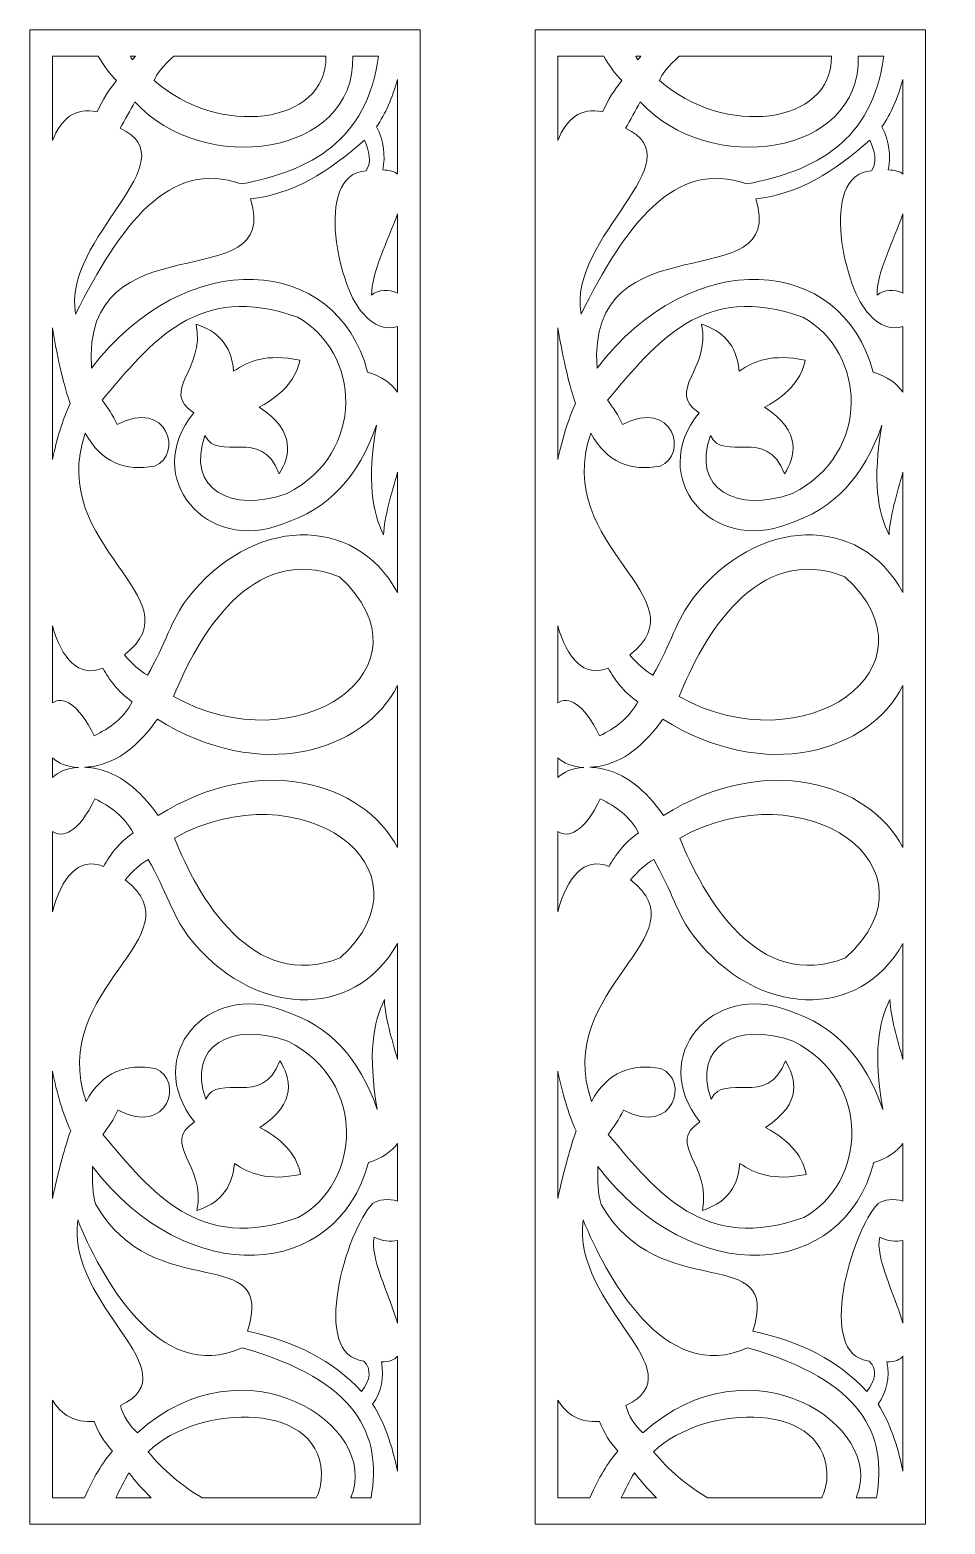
# Model space of a CAD drawing. Header units: centimetres. Extents: x -8.7 to 8.7, y -14.1 to 14.4.
import ezdxf

# ---------------------------------------------------------------- set-up
doc = ezdxf.new("R2010")
doc.units = ezdxf.units.CM
doc.header["$MEASUREMENT"] = 0
doc.layers.add('layer 1', color=7, linetype='Continuous')

msp = doc.modelspace()

# ---------------------------------------------------------------- linework, layer by layer
at = {"layer": 'layer 1', "color": 177, "lineweight": 9}
for points, knots in [([(-8.72414, 14.36497), (-8.72414, 14.36497), (-1.29592, 14.36497), (-1.29592, 14.36497), (-1.29592, 14.36497), (-1.29592, 14.36497), (-1.29592, -14.0627), (-1.29592, -14.0627), (-1.29592, -14.0627), (-1.29592, -14.0627), (-8.72414, -14.0627), (-8.72414, -14.0627), (-8.72414, -14.0627), (-8.72414, -14.0627), (-8.72414, 14.36497), (-8.72414, 14.36497)], [0, 0, 0, 0, 0.2, 0.2, 0.2, 0.2, 0.4, 0.4, 0.4, 0.4, 0.6, 0.6, 0.6, 0.6, 1, 1, 1, 1]), ([(-8.29534, 13.86374), (-8.29534, 13.86374), (-7.42076, 13.86374), (-7.42076, 13.86374), (-7.42076, 13.86374), (-7.31153, 13.67505), (-7.19658, 13.51817), (-7.07741, 13.40028), (-7.07741, 13.40028), (-7.21142, 13.22609), (-7.34126, 13.04371), (-7.44192, 12.80408), (-7.44192, 12.80408), (-7.86579, 12.89768), (-8.13544, 12.6697), (-8.29534, 12.2576), (-8.29534, 12.2576), (-8.29534, 12.2576), (-8.29534, 13.86374), (-8.29534, 13.86374)], [0, 0, 0, 0, 0.16666667, 0.16666667, 0.16666667, 0.16666667, 0.33333333, 0.33333333, 0.33333333, 0.33333333, 0.5, 0.5, 0.5, 0.5, 0.66666667, 0.66666667, 0.66666667, 0.66666667, 1, 1, 1, 1]), ([(-2.57502, 13.86374), (-2.57502, 13.86374), (-2.08791, 13.86374), (-2.08791, 13.86374), (-2.08791, 13.86374), (-2.30753, 12.24286), (-3.38193, 11.68673), (-4.69911, 11.43301), (-4.69911, 11.43301), (-6.07501, 11.93433), (-7.00996, 10.63255), (-7.85338, 8.95653), (-7.85338, 8.95653), (-8.11901, 10.42831), (-5.64539, 11.86747), (-7.00671, 12.49203), (-7.00671, 12.49203), (-6.91264, 12.66039), (-6.81856, 12.82875), (-6.72449, 12.9971), (-6.72449, 12.9971), (-5.42823, 11.5732), (-2.52679, 11.94568), (-2.57502, 13.86374)], [0, 0, 0, 0, 0.14285714, 0.14285714, 0.14285714, 0.14285714, 0.28571429, 0.28571429, 0.28571429, 0.28571429, 0.42857143, 0.42857143, 0.42857143, 0.42857143, 0.57142857, 0.57142857, 0.57142857, 0.57142857, 0.71428571, 0.71428571, 0.71428571, 0.71428571, 1, 1, 1, 1]), ([(-6.81144, 13.86374), (-6.81144, 13.86374), (-6.71418, 13.86374), (-6.71418, 13.86374), (-6.71418, 13.86374), (-6.73423, 13.84115), (-6.75425, 13.81859), (-6.7743, 13.79543), (-6.7743, 13.79543), (-6.78687, 13.81819), (-6.79922, 13.84097), (-6.81144, 13.86374)], [0, 0, 0, 0, 0.25, 0.25, 0.25, 0.25, 0.5, 0.5, 0.5, 0.5, 1, 1, 1, 1]), ([(-5.98571, 13.86374), (-5.98571, 13.86374), (-3.08651, 13.86374), (-3.08651, 13.86374), (-3.08651, 13.86374), (-3.06916, 12.54512), (-5.15086, 12.3181), (-6.35925, 13.40442), (-6.35925, 13.40442), (-6.32277, 13.51742), (-6.18539, 13.68507), (-5.98571, 13.86374)], [0, 0, 0, 0, 0.25, 0.25, 0.25, 0.25, 0.5, 0.5, 0.5, 0.5, 1, 1, 1, 1]), ([(-1.72472, 13.4215), (-1.72472, 13.4215), (-1.72472, 11.62299), (-1.72472, 11.62299), (-1.72472, 11.62299), (-1.78636, 11.67122), (-1.87708, 11.69896), (-2.00469, 11.70108), (-2.00469, 11.70108), (-1.95321, 11.97433), (-1.98143, 12.2476), (-2.12619, 12.52088), (-2.12619, 12.52088), (-1.95578, 12.76457), (-1.82343, 13.07089), (-1.72472, 13.4215)], [0, 0, 0, 0, 0.2, 0.2, 0.2, 0.2, 0.4, 0.4, 0.4, 0.4, 0.6, 0.6, 0.6, 0.6, 1, 1, 1, 1]), ([(-1.72472, 8.72284), (-1.72472, 8.72284), (-1.72472, 7.47348), (-1.72472, 7.47348), (-1.72472, 7.47348), (-1.83858, 7.6347), (-2.01951, 7.76614), (-2.29327, 7.85553), (-2.29327, 7.85553), (-2.8811, 10.0948), (-5.74873, 10.28985), (-7.54823, 7.93006), (-7.54823, 7.93006), (-7.75581, 10.80676), (-3.90824, 9.21191), (-4.52586, 11.1496), (-4.52586, 11.1496), (-3.73355, 11.23149), (-3.02479, 11.66873), (-2.35401, 12.26747), (-2.35401, 12.26747), (-2.26764, 12.05874), (-2.20671, 11.855), (-2.32363, 11.68618), (-2.32363, 11.68618), (-3.35407, 11.60822), (-2.81549, 9.3667), (-2.3692, 8.95852), (-2.3692, 8.95852), (-2.19292, 8.73018), (-1.92393, 8.65079), (-1.72472, 8.72284)], [0, 0, 0, 0, 0.11111111, 0.11111111, 0.11111111, 0.11111111, 0.22222222, 0.22222222, 0.22222222, 0.22222222, 0.33333333, 0.33333333, 0.33333333, 0.33333333, 0.44444444, 0.44444444, 0.44444444, 0.44444444, 0.55555556, 0.55555556, 0.55555556, 0.55555556, 0.66666667, 0.66666667, 0.66666667, 0.66666667, 0.77777778, 0.77777778, 0.77777778, 0.77777778, 1, 1, 1, 1]), ([(-1.72472, 10.86674), (-1.72472, 10.86674), (-1.72472, 9.35819), (-1.72472, 9.35819), (-1.72472, 9.35819), (-1.88676, 9.4325), (-2.09147, 9.43583), (-2.21731, 9.31624), (-2.21731, 9.31624), (-2.22725, 9.7384), (-1.9005, 10.36273), (-1.72472, 10.86674)], [0, 0, 0, 0, 0.25, 0.25, 0.25, 0.25, 0.5, 0.5, 0.5, 0.5, 1, 1, 1, 1]), ([(-1.72472, 5.94923), (-1.72472, 5.94923), (-1.72472, 3.65897), (-1.72472, 3.65897), (-1.72472, 3.65897), (-2.54513, 5.17689), (-4.52007, 5.10723), (-5.7232, 3.54629), (-5.7232, 3.54629), (-6.02578, 3.15374), (-6.14601, 2.67974), (-6.48509, 2.08722), (-6.48509, 2.08722), (-6.63193, 2.16204), (-6.77873, 2.31297), (-6.92555, 2.47475), (-6.92555, 2.47475), (-5.51102, 3.56422), (-8.41428, 4.51568), (-7.66973, 6.69292), (-7.66973, 6.69292), (-7.3582, 6.12774), (-6.90259, 5.96101), (-6.3484, 6.0669), (-6.3484, 6.0669), (-5.80329, 6.28152), (-6.09914, 7.36474), (-7.06224, 6.85689), (-7.06224, 6.85689), (-7.14458, 7.03806), (-7.24631, 7.18123), (-7.3508, 7.31894), (-7.3508, 7.31894), (-6.41942, 8.41676), (-5.52575, 9.58424), (-3.62979, 8.8989), (-3.62979, 8.8989), (-2.4383, 8.24643), (-2.30562, 6.31675), (-3.82723, 5.54522), (-3.82723, 5.54522), (-4.88686, 5.16589), (-5.75467, 5.62046), (-5.39157, 6.64821), (-5.39157, 6.64821), (-5.14409, 6.12876), (-4.31759, 6.82697), (-3.97911, 5.91786), (-3.97911, 5.91786), (-3.78375, 6.23098), (-3.63196, 6.7225), (-4.35881, 7.1848), (-4.35881, 7.1848), (-4.35881, 7.1848), (-4.35674, 7.18591), (-4.35674, 7.18591), (-4.35674, 7.18591), (-3.85187, 7.45937), (-3.64928, 7.76249), (-3.58422, 8.0791), (-3.58422, 8.0791), (-4.22587, 8.21328), (-4.55749, 8.06223), (-4.84482, 7.87045), (-4.84482, 7.87045), (-4.88419, 8.38778), (-5.16627, 8.63715), (-5.55864, 8.76475), (-5.55864, 8.76475), (-5.3753, 7.89485), (-6.25902, 7.50389), (-5.60421, 7.08046), (-5.60421, 7.08046), (-6.61524, 5.83445), (-5.34469, 4.38885), (-3.91835, 4.96392), (-3.91835, 4.96392), (-3.0232, 5.25306), (-2.46717, 5.86554), (-2.12619, 6.84199), (-2.12619, 6.84199), (-2.31032, 5.78326), (-2.20268, 5.18581), (-1.9895, 4.75525), (-1.9895, 4.75525), (-1.97601, 5.10937), (-1.84018, 5.53025), (-1.72472, 5.94923)], [0, 0, 0, 0, 0.04347826, 0.04347826, 0.04347826, 0.04347826, 0.08695652, 0.08695652, 0.08695652, 0.08695652, 0.13043478, 0.13043478, 0.13043478, 0.13043478, 0.17391304, 0.17391304, 0.17391304, 0.17391304, 0.2173913, 0.2173913, 0.2173913, 0.2173913, 0.26086957, 0.26086957, 0.26086957, 0.26086957, 0.30434783, 0.30434783, 0.30434783, 0.30434783, 0.34782609, 0.34782609, 0.34782609, 0.34782609, 0.39130435, 0.39130435, 0.39130435, 0.39130435, 0.43478261, 0.43478261, 0.43478261, 0.43478261, 0.47826087, 0.47826087, 0.47826087, 0.47826087, 0.52173913, 0.52173913, 0.52173913, 0.52173913, 0.56521739, 0.56521739, 0.56521739, 0.56521739, 0.60869565, 0.60869565, 0.60869565, 0.60869565, 0.65217391, 0.65217391, 0.65217391, 0.65217391, 0.69565217, 0.69565217, 0.69565217, 0.69565217, 0.73913043, 0.73913043, 0.73913043, 0.73913043, 0.7826087, 0.7826087, 0.7826087, 0.7826087, 0.82608696, 0.82608696, 0.82608696, 0.82608696, 0.86956522, 0.86956522, 0.86956522, 0.86956522, 0.91304348, 0.91304348, 0.91304348, 0.91304348, 1, 1, 1, 1]), ([(-8.29534, 6.19049), (-8.29534, 6.19049), (-8.29534, 8.69735), (-8.29534, 8.69735), (-8.29534, 8.69735), (-8.19011, 8.07328), (-8.06145, 7.5431), (-7.95831, 7.25933), (-7.95831, 7.25933), (-8.09981, 6.94849), (-8.21233, 6.58199), (-8.29534, 6.19049)], [0, 0, 0, 0, 0.25, 0.25, 0.25, 0.25, 0.5, 0.5, 0.5, 0.5, 1, 1, 1, 1]), ([(-5.98755, 1.68054), (-3.60599, 0.35575), (-0.937, 2.23462), (-2.83096, 3.96239), (-2.83096, 3.96239), (-4.51449, 4.62226), (-5.53589, 2.80383), (-5.98755, 1.68054)], [0, 0, 0, 0, 0.33333333, 0.33333333, 0.33333333, 0.33333333, 1, 1, 1, 1]), ([(-8.29534, 1.56354), (-8.29534, 1.56354), (-8.29534, 3.02942), (-8.29534, 3.02942), (-8.29534, 3.02942), (-8.11691, 2.40214), (-7.79906, 2.03731), (-7.33561, 2.22137), (-7.33561, 2.22137), (-7.20641, 1.99955), (-7.05787, 1.78048), (-6.77366, 1.58044), (-6.77366, 1.58044), (-6.94231, 1.26822), (-7.20198, 1.0751), (-7.503, 0.93611), (-7.503, 0.93611), (-7.80737, 1.57094), (-8.10229, 1.68367), (-8.29534, 1.56354)], [0, 0, 0, 0, 0.16666667, 0.16666667, 0.16666667, 0.16666667, 0.33333333, 0.33333333, 0.33333333, 0.33333333, 0.5, 0.5, 0.5, 0.5, 0.66666667, 0.66666667, 0.66666667, 0.66666667, 1, 1, 1, 1]), ([(-1.72472, 1.89074), (-1.72472, 1.89074), (-1.72472, -1.1909), (-1.72472, -1.1909), (-1.72472, -1.1909), (-2.37661, 0.05004), (-4.34815, 0.63716), (-6.2814, -0.58305), (-6.2814, -0.58305), (-6.62731, -0.09002), (-7.02695, 0.23596), (-7.50519, 0.31772), (-7.50519, 0.31772), (-7.56891, 0.32783), (-7.62871, 0.33333), (-7.6855, 0.33548), (-7.6855, 0.33548), (-7.63331, 0.33801), (-7.57844, 0.34355), (-7.52048, 0.35276), (-7.52048, 0.35276), (-7.04225, 0.4345), (-6.64259, 0.76048), (-6.29669, 1.25353), (-6.29669, 1.25353), (-4.34823, 0.02372), (-2.36073, 0.62973), (-1.72472, 1.89074)], [0, 0, 0, 0, 0.125, 0.125, 0.125, 0.125, 0.25, 0.25, 0.25, 0.25, 0.375, 0.375, 0.375, 0.375, 0.5, 0.5, 0.5, 0.5, 0.625, 0.625, 0.625, 0.625, 0.75, 0.75, 0.75, 0.75, 1, 1, 1, 1]), ([(-8.29534, 0.13899), (-8.29534, 0.13899), (-8.29534, 0.51773), (-8.29534, 0.51773), (-8.29534, 0.51773), (-8.1812, 0.41484), (-8.01968, 0.34442), (-7.80119, 0.33494), (-7.80119, 0.33494), (-8.02171, 0.3224), (-8.18308, 0.24706), (-8.29534, 0.13899)], [0, 0, 0, 0, 0.25, 0.25, 0.25, 0.25, 0.5, 0.5, 0.5, 0.5, 1, 1, 1, 1]), ([(-5.97227, -1.01008), (-3.5907, 0.31471), (-0.92172, -1.56416), (-2.81568, -3.29191), (-2.81568, -3.29191), (-4.4992, -3.95178), (-5.52059, -2.13337), (-5.97227, -1.01008)], [0, 0, 0, 0, 0.33333333, 0.33333333, 0.33333333, 0.33333333, 1, 1, 1, 1]), ([(-8.29534, -2.4154), (-8.29534, -2.4154), (-8.29534, -0.88268), (-8.29534, -0.88268), (-8.29534, -0.88268), (-8.10283, -1.01864), (-7.80024, -0.9175), (-7.48772, -0.26565), (-7.48772, -0.26565), (-7.1867, -0.40462), (-6.92702, -0.59776), (-6.75838, -0.90996), (-6.75838, -0.90996), (-7.04258, -1.11001), (-7.19113, -1.32909), (-7.32032, -1.55089), (-7.32032, -1.55089), (-7.79747, -1.36139), (-8.12011, -1.75387), (-8.29534, -2.4154)], [0, 0, 0, 0, 0.16666667, 0.16666667, 0.16666667, 0.16666667, 0.33333333, 0.33333333, 0.33333333, 0.33333333, 0.5, 0.5, 0.5, 0.5, 0.66666667, 0.66666667, 0.66666667, 0.66666667, 1, 1, 1, 1]), ([(-1.72472, -3.01613), (-1.72472, -3.01613), (-1.72472, -5.22359), (-1.72472, -5.22359), (-1.72472, -5.22359), (-1.83652, -4.82297), (-1.96132, -4.42337), (-1.97421, -4.08477), (-1.97421, -4.08477), (-2.18738, -4.51535), (-2.29501, -5.11278), (-2.11091, -6.17151), (-2.11091, -6.17151), (-2.45188, -5.19508), (-3.0079, -4.58258), (-3.90306, -4.29345), (-3.90306, -4.29345), (-5.32941, -3.71839), (-6.59996, -5.16397), (-5.58891, -6.41), (-5.58891, -6.41), (-6.24373, -6.83343), (-5.36002, -7.22439), (-5.54333, -8.09429), (-5.54333, -8.09429), (-5.15096, -7.96669), (-4.86891, -7.7173), (-4.82953, -7.19997), (-4.82953, -7.19997), (-4.5422, -7.39177), (-4.21057, -7.54282), (-3.56894, -7.40864), (-3.56894, -7.40864), (-3.63409, -7.09159), (-3.83712, -6.78807), (-4.3435, -6.51434), (-4.3435, -6.51434), (-3.61667, -6.05202), (-3.76844, -5.56052), (-3.96382, -5.24738), (-3.96382, -5.24738), (-4.30228, -6.15649), (-5.12879, -5.45828), (-5.37628, -5.97774), (-5.37628, -5.97774), (-5.73939, -4.95), (-4.87155, -4.49541), (-3.81194, -4.87476), (-3.81194, -4.87476), (-2.29033, -5.64629), (-2.42302, -7.57597), (-3.61449, -8.22844), (-3.61449, -8.22844), (-5.51044, -8.91378), (-6.40413, -7.7463), (-7.33551, -6.64848), (-7.33551, -6.64848), (-7.23102, -6.51075), (-7.12929, -6.3676), (-7.04693, -6.18641), (-7.04693, -6.18641), (-6.08385, -6.69426), (-5.78801, -5.61106), (-6.33311, -5.39644), (-6.33311, -5.39644), (-6.8873, -5.29053), (-7.34291, -5.45728), (-7.65445, -6.02246), (-7.65445, -6.02246), (-8.39898, -3.84522), (-5.49571, -2.89374), (-6.91024, -1.80429), (-6.91024, -1.80429), (-6.76344, -1.64249), (-6.61662, -1.49158), (-6.4698, -1.41674), (-6.4698, -1.41674), (-6.13071, -2.00926), (-6.01049, -2.48326), (-5.70791, -2.87583), (-5.70791, -2.87583), (-4.51216, -4.42717), (-2.5541, -4.50537), (-1.72472, -3.01613)], [0, 0, 0, 0, 0.04545455, 0.04545455, 0.04545455, 0.04545455, 0.09090909, 0.09090909, 0.09090909, 0.09090909, 0.13636364, 0.13636364, 0.13636364, 0.13636364, 0.18181818, 0.18181818, 0.18181818, 0.18181818, 0.22727273, 0.22727273, 0.22727273, 0.22727273, 0.27272727, 0.27272727, 0.27272727, 0.27272727, 0.31818182, 0.31818182, 0.31818182, 0.31818182, 0.36363636, 0.36363636, 0.36363636, 0.36363636, 0.40909091, 0.40909091, 0.40909091, 0.40909091, 0.45454545, 0.45454545, 0.45454545, 0.45454545, 0.5, 0.5, 0.5, 0.5, 0.54545455, 0.54545455, 0.54545455, 0.54545455, 0.59090909, 0.59090909, 0.59090909, 0.59090909, 0.63636364, 0.63636364, 0.63636364, 0.63636364, 0.68181818, 0.68181818, 0.68181818, 0.68181818, 0.72727273, 0.72727273, 0.72727273, 0.72727273, 0.77272727, 0.77272727, 0.77272727, 0.77272727, 0.81818182, 0.81818182, 0.81818182, 0.81818182, 0.86363636, 0.86363636, 0.86363636, 0.86363636, 0.90909091, 0.90909091, 0.90909091, 0.90909091, 1, 1, 1, 1]), ([(-8.29534, -7.86802), (-8.29534, -7.86802), (-8.29534, -5.44474), (-8.29534, -5.44474), (-8.29534, -5.44474), (-8.21186, -5.86047), (-8.09564, -6.25081), (-7.94713, -6.57951), (-7.94713, -6.57951), (-8.05079, -6.86853), (-8.18034, -7.33082), (-8.29534, -7.86802)], [0, 0, 0, 0, 0.25, 0.25, 0.25, 0.25, 0.5, 0.5, 0.5, 0.5, 1, 1, 1, 1]), ([(-1.72472, -6.82396), (-1.72472, -6.82396), (-1.72472, -7.91615), (-1.72472, -7.91615), (-1.72472, -7.91615), (-1.89298, -7.86829), (-2.09291, -7.88664), (-2.19842, -7.96431), (-2.19842, -7.96431), (-2.69458, -8.4711), (-3.40332, -10.85592), (-2.3655, -10.96025), (-2.3655, -10.96025), (-2.21868, -11.11429), (-2.23387, -11.30806), (-2.41107, -11.54157), (-2.41107, -11.54157), (-2.94992, -10.95717), (-3.67954, -10.58081), (-4.58292, -10.39386), (-4.58292, -10.39386), (-4.02153, -8.65696), (-6.34527, -9.93169), (-7.47122, -7.9806), (-7.47122, -7.9806), (-7.53218, -7.7842), (-7.53895, -7.53707), (-7.5321, -7.26067), (-7.5321, -7.26067), (-5.73254, -9.61932), (-2.86572, -9.42399), (-2.27796, -7.18507), (-2.27796, -7.18507), (-2.01617, -7.09959), (-1.83928, -6.97561), (-1.72472, -6.82396)], [0, 0, 0, 0, 0.1, 0.1, 0.1, 0.1, 0.2, 0.2, 0.2, 0.2, 0.3, 0.3, 0.3, 0.3, 0.4, 0.4, 0.4, 0.4, 0.5, 0.5, 0.5, 0.5, 0.6, 0.6, 0.6, 0.6, 0.7, 0.7, 0.7, 0.7, 0.8, 0.8, 0.8, 0.8, 1, 1, 1, 1]), ([(-2.22917, -13.56145), (-2.22917, -13.56145), (-2.61546, -13.56145), (-2.61546, -13.56145), (-2.61546, -13.56145), (-2.61246, -13.55542), (-2.60933, -13.54973), (-2.60635, -13.54364), (-2.60635, -13.54364), (-2.04441, -12.19014), (-4.63401, -10.4776), (-6.67462, -12.3259), (-6.67462, -12.3259), (-6.83736, -12.17952), (-6.94584, -12.00652), (-7.00008, -11.80688), (-7.00008, -11.80688), (-5.62366, -11.1481), (-8.03071, -9.93035), (-7.81373, -8.27343), (-7.81373, -8.27343), (-7.39293, -9.29942), (-6.28228, -11.43744), (-4.68118, -10.70891), (-4.68118, -10.70891), (-2.48953, -11.32946), (-2.01467, -12.36262), (-2.22917, -13.56145)], [0, 0, 0, 0, 0.125, 0.125, 0.125, 0.125, 0.25, 0.25, 0.25, 0.25, 0.375, 0.375, 0.375, 0.375, 0.5, 0.5, 0.5, 0.5, 0.625, 0.625, 0.625, 0.625, 0.75, 0.75, 0.75, 0.75, 1, 1, 1, 1]), ([(-1.72472, -8.66444), (-1.72472, -8.66444), (-1.72472, -10.24188), (-1.72472, -10.24188), (-1.72472, -10.24188), (-1.88503, -9.69366), (-2.25837, -8.97714), (-2.16806, -8.60524), (-2.16806, -8.60524), (-2.01941, -8.67626), (-1.85798, -8.70325), (-1.72472, -8.66444)], [0, 0, 0, 0, 0.25, 0.25, 0.25, 0.25, 0.5, 0.5, 0.5, 0.5, 1, 1, 1, 1]), ([(-1.72472, -10.86935), (-1.72472, -10.86935), (-1.72472, -13.05648), (-1.72472, -13.05648), (-1.72472, -13.05648), (-1.82677, -12.55768), (-1.9818, -12.11933), (-2.19842, -11.78005), (-2.19842, -11.78005), (-2.02893, -11.54527), (-1.97325, -11.27697), (-2.03137, -10.97516), (-2.03137, -10.97516), (-1.88042, -10.97733), (-1.78278, -10.93859), (-1.72472, -10.86935)], [0, 0, 0, 0, 0.2, 0.2, 0.2, 0.2, 0.4, 0.4, 0.4, 0.4, 0.6, 0.6, 0.6, 0.6, 1, 1, 1, 1]), ([(-7.6837, -13.56145), (-7.6837, -13.56145), (-8.29534, -13.56145), (-8.29534, -13.56145), (-8.29534, -13.56145), (-8.29534, -13.56145), (-8.29534, -11.70167), (-8.29534, -11.70167), (-8.29534, -11.70167), (-8.12522, -11.9838), (-7.8688, -12.14114), (-7.49898, -12.10796), (-7.49898, -12.10796), (-7.42303, -12.31665), (-7.30659, -12.50544), (-7.14966, -12.67437), (-7.14966, -12.67437), (-7.34024, -12.88369), (-7.52035, -13.18889), (-7.6837, -13.56145)], [0, 0, 0, 0, 0.16666667, 0.16666667, 0.16666667, 0.16666667, 0.33333333, 0.33333333, 0.33333333, 0.33333333, 0.5, 0.5, 0.5, 0.5, 0.66666667, 0.66666667, 0.66666667, 0.66666667, 1, 1, 1, 1]), ([(-3.27167, -13.56145), (-3.27167, -13.56145), (-5.44509, -13.56145), (-5.44509, -13.56145), (-5.44509, -13.56145), (-5.82691, -13.3375), (-6.18984, -13.03675), (-6.4712, -12.68524), (-6.4712, -12.68524), (-5.51585, -11.75832), (-3.07719, -11.69427), (-3.17591, -13.22423), (-3.17591, -13.22423), (-3.19051, -13.35448), (-3.22346, -13.46638), (-3.27167, -13.56145)], [0, 0, 0, 0, 0.2, 0.2, 0.2, 0.2, 0.4, 0.4, 0.4, 0.4, 0.6, 0.6, 0.6, 0.6, 1, 1, 1, 1]), ([(-6.41686, -13.56145), (-6.41686, -13.56145), (-7.08701, -13.56145), (-7.08701, -13.56145), (-7.08701, -13.56145), (-7.01123, -13.40246), (-6.92823, -13.24349), (-6.83736, -13.0845), (-6.83736, -13.0845), (-6.71569, -13.24745), (-6.57385, -13.40842), (-6.41686, -13.56145)], [0, 0, 0, 0, 0.25, 0.25, 0.25, 0.25, 0.5, 0.5, 0.5, 0.5, 1, 1, 1, 1])]:
    msp.add_open_spline(points, degree=3, knots=knots, dxfattribs=at)
at = {"layer": 'layer 1', "color": 242, "lineweight": 9}
for points, knots in [([(0.89808, 14.36497), (0.89808, 14.36497), (8.3263, 14.36497), (8.3263, 14.36497), (8.3263, 14.36497), (8.3263, 14.36497), (8.3263, -14.0627), (8.3263, -14.0627), (8.3263, -14.0627), (8.3263, -14.0627), (0.89808, -14.0627), (0.89808, -14.0627), (0.89808, -14.0627), (0.89808, -14.0627), (0.89808, 14.36497), (0.89808, 14.36497)], [0, 0, 0, 0, 0.2, 0.2, 0.2, 0.2, 0.4, 0.4, 0.4, 0.4, 0.6, 0.6, 0.6, 0.6, 1, 1, 1, 1]), ([(1.32688, 13.86374), (1.32688, 13.86374), (2.20146, 13.86374), (2.20146, 13.86374), (2.20146, 13.86374), (2.31069, 13.67505), (2.42564, 13.51817), (2.54481, 13.40028), (2.54481, 13.40028), (2.4108, 13.22609), (2.28096, 13.04371), (2.1803, 12.80408), (2.1803, 12.80408), (1.75643, 12.89768), (1.48678, 12.6697), (1.32688, 12.2576), (1.32688, 12.2576), (1.32688, 12.2576), (1.32688, 13.86374), (1.32688, 13.86374)], [0, 0, 0, 0, 0.16666667, 0.16666667, 0.16666667, 0.16666667, 0.33333333, 0.33333333, 0.33333333, 0.33333333, 0.5, 0.5, 0.5, 0.5, 0.66666667, 0.66666667, 0.66666667, 0.66666667, 1, 1, 1, 1]), ([(7.0472, 13.86374), (7.0472, 13.86374), (7.53431, 13.86374), (7.53431, 13.86374), (7.53431, 13.86374), (7.31469, 12.24286), (6.24029, 11.68673), (4.92311, 11.43301), (4.92311, 11.43301), (3.54721, 11.93433), (2.61226, 10.63255), (1.76884, 8.95653), (1.76884, 8.95653), (1.50321, 10.42831), (3.97683, 11.86747), (2.61551, 12.49203), (2.61551, 12.49203), (2.70958, 12.66039), (2.80366, 12.82875), (2.89773, 12.9971), (2.89773, 12.9971), (4.19399, 11.5732), (7.09543, 11.94568), (7.0472, 13.86374)], [0, 0, 0, 0, 0.14285714, 0.14285714, 0.14285714, 0.14285714, 0.28571429, 0.28571429, 0.28571429, 0.28571429, 0.42857143, 0.42857143, 0.42857143, 0.42857143, 0.57142857, 0.57142857, 0.57142857, 0.57142857, 0.71428571, 0.71428571, 0.71428571, 0.71428571, 1, 1, 1, 1]), ([(2.81078, 13.86374), (2.81078, 13.86374), (2.90804, 13.86374), (2.90804, 13.86374), (2.90804, 13.86374), (2.88799, 13.84115), (2.86797, 13.81859), (2.84792, 13.79543), (2.84792, 13.79543), (2.83535, 13.81819), (2.823, 13.84097), (2.81078, 13.86374)], [0, 0, 0, 0, 0.25, 0.25, 0.25, 0.25, 0.5, 0.5, 0.5, 0.5, 1, 1, 1, 1]), ([(3.63651, 13.86374), (3.63651, 13.86374), (6.53571, 13.86374), (6.53571, 13.86374), (6.53571, 13.86374), (6.55306, 12.54512), (4.47136, 12.3181), (3.26297, 13.40442), (3.26297, 13.40442), (3.29945, 13.51742), (3.43683, 13.68507), (3.63651, 13.86374)], [0, 0, 0, 0, 0.25, 0.25, 0.25, 0.25, 0.5, 0.5, 0.5, 0.5, 1, 1, 1, 1]), ([(7.8975, 13.4215), (7.8975, 13.4215), (7.8975, 11.62299), (7.8975, 11.62299), (7.8975, 11.62299), (7.83586, 11.67122), (7.74514, 11.69896), (7.61753, 11.70108), (7.61753, 11.70108), (7.66901, 11.97433), (7.64079, 12.2476), (7.49603, 12.52088), (7.49603, 12.52088), (7.66644, 12.76457), (7.79879, 13.07089), (7.8975, 13.4215)], [0, 0, 0, 0, 0.2, 0.2, 0.2, 0.2, 0.4, 0.4, 0.4, 0.4, 0.6, 0.6, 0.6, 0.6, 1, 1, 1, 1]), ([(7.8975, 8.72284), (7.8975, 8.72284), (7.8975, 7.47348), (7.8975, 7.47348), (7.8975, 7.47348), (7.78364, 7.6347), (7.60271, 7.76614), (7.32895, 7.85553), (7.32895, 7.85553), (6.74112, 10.0948), (3.87349, 10.28985), (2.07399, 7.93006), (2.07399, 7.93006), (1.86641, 10.80676), (5.71398, 9.21191), (5.09636, 11.1496), (5.09636, 11.1496), (5.88867, 11.23149), (6.59743, 11.66873), (7.26821, 12.26747), (7.26821, 12.26747), (7.35458, 12.05874), (7.41551, 11.855), (7.29859, 11.68618), (7.29859, 11.68618), (6.26815, 11.60822), (6.80673, 9.3667), (7.25302, 8.95852), (7.25302, 8.95852), (7.4293, 8.73018), (7.69829, 8.65079), (7.8975, 8.72284)], [0, 0, 0, 0, 0.11111111, 0.11111111, 0.11111111, 0.11111111, 0.22222222, 0.22222222, 0.22222222, 0.22222222, 0.33333333, 0.33333333, 0.33333333, 0.33333333, 0.44444444, 0.44444444, 0.44444444, 0.44444444, 0.55555556, 0.55555556, 0.55555556, 0.55555556, 0.66666667, 0.66666667, 0.66666667, 0.66666667, 0.77777778, 0.77777778, 0.77777778, 0.77777778, 1, 1, 1, 1]), ([(7.8975, 10.86674), (7.8975, 10.86674), (7.8975, 9.35819), (7.8975, 9.35819), (7.8975, 9.35819), (7.73546, 9.4325), (7.53075, 9.43583), (7.40491, 9.31624), (7.40491, 9.31624), (7.39497, 9.7384), (7.72172, 10.36273), (7.8975, 10.86674)], [0, 0, 0, 0, 0.25, 0.25, 0.25, 0.25, 0.5, 0.5, 0.5, 0.5, 1, 1, 1, 1]), ([(7.8975, 5.94923), (7.8975, 5.94923), (7.8975, 3.65897), (7.8975, 3.65897), (7.8975, 3.65897), (7.07709, 5.17689), (5.10215, 5.10723), (3.89902, 3.54629), (3.89902, 3.54629), (3.59644, 3.15374), (3.47621, 2.67974), (3.13713, 2.08722), (3.13713, 2.08722), (2.99029, 2.16204), (2.84349, 2.31297), (2.69667, 2.47475), (2.69667, 2.47475), (4.1112, 3.56422), (1.20794, 4.51568), (1.95249, 6.69292), (1.95249, 6.69292), (2.26402, 6.12774), (2.71963, 5.96101), (3.27382, 6.0669), (3.27382, 6.0669), (3.81893, 6.28152), (3.52308, 7.36474), (2.55998, 6.85689), (2.55998, 6.85689), (2.47764, 7.03806), (2.37591, 7.18123), (2.27142, 7.31894), (2.27142, 7.31894), (3.2028, 8.41676), (4.09647, 9.58424), (5.99243, 8.8989), (5.99243, 8.8989), (7.18392, 8.24643), (7.3166, 6.31675), (5.79499, 5.54522), (5.79499, 5.54522), (4.73536, 5.16589), (3.86755, 5.62046), (4.23065, 6.64821), (4.23065, 6.64821), (4.47813, 6.12876), (5.30463, 6.82697), (5.64311, 5.91786), (5.64311, 5.91786), (5.83847, 6.23098), (5.99026, 6.7225), (5.26341, 7.1848), (5.26341, 7.1848), (5.26341, 7.1848), (5.26548, 7.18591), (5.26548, 7.18591), (5.26548, 7.18591), (5.77035, 7.45937), (5.97294, 7.76249), (6.038, 8.0791), (6.038, 8.0791), (5.39635, 8.21328), (5.06473, 8.06223), (4.7774, 7.87045), (4.7774, 7.87045), (4.73803, 8.38778), (4.45595, 8.63715), (4.06358, 8.76475), (4.06358, 8.76475), (4.24692, 7.89485), (3.3632, 7.50389), (4.01801, 7.08046), (4.01801, 7.08046), (3.00698, 5.83445), (4.27753, 4.38885), (5.70387, 4.96392), (5.70387, 4.96392), (6.59902, 5.25306), (7.15505, 5.86554), (7.49603, 6.84199), (7.49603, 6.84199), (7.3119, 5.78326), (7.41954, 5.18581), (7.63272, 4.75525), (7.63272, 4.75525), (7.64621, 5.10937), (7.78204, 5.53025), (7.8975, 5.94923)], [0, 0, 0, 0, 0.04347826, 0.04347826, 0.04347826, 0.04347826, 0.08695652, 0.08695652, 0.08695652, 0.08695652, 0.13043478, 0.13043478, 0.13043478, 0.13043478, 0.17391304, 0.17391304, 0.17391304, 0.17391304, 0.2173913, 0.2173913, 0.2173913, 0.2173913, 0.26086957, 0.26086957, 0.26086957, 0.26086957, 0.30434783, 0.30434783, 0.30434783, 0.30434783, 0.34782609, 0.34782609, 0.34782609, 0.34782609, 0.39130435, 0.39130435, 0.39130435, 0.39130435, 0.43478261, 0.43478261, 0.43478261, 0.43478261, 0.47826087, 0.47826087, 0.47826087, 0.47826087, 0.52173913, 0.52173913, 0.52173913, 0.52173913, 0.56521739, 0.56521739, 0.56521739, 0.56521739, 0.60869565, 0.60869565, 0.60869565, 0.60869565, 0.65217391, 0.65217391, 0.65217391, 0.65217391, 0.69565217, 0.69565217, 0.69565217, 0.69565217, 0.73913043, 0.73913043, 0.73913043, 0.73913043, 0.7826087, 0.7826087, 0.7826087, 0.7826087, 0.82608696, 0.82608696, 0.82608696, 0.82608696, 0.86956522, 0.86956522, 0.86956522, 0.86956522, 0.91304348, 0.91304348, 0.91304348, 0.91304348, 1, 1, 1, 1]), ([(1.32688, 6.19049), (1.32688, 6.19049), (1.32688, 8.69735), (1.32688, 8.69735), (1.32688, 8.69735), (1.43211, 8.07328), (1.56077, 7.5431), (1.66391, 7.25933), (1.66391, 7.25933), (1.52241, 6.94849), (1.40989, 6.58199), (1.32688, 6.19049)], [0, 0, 0, 0, 0.25, 0.25, 0.25, 0.25, 0.5, 0.5, 0.5, 0.5, 1, 1, 1, 1]), ([(3.63467, 1.68054), (6.01623, 0.35575), (8.68522, 2.23462), (6.79126, 3.96239), (6.79126, 3.96239), (5.10773, 4.62226), (4.08633, 2.80383), (3.63467, 1.68054)], [0, 0, 0, 0, 0.33333333, 0.33333333, 0.33333333, 0.33333333, 1, 1, 1, 1]), ([(1.32688, 1.56354), (1.32688, 1.56354), (1.32688, 3.02942), (1.32688, 3.02942), (1.32688, 3.02942), (1.50531, 2.40214), (1.82316, 2.03731), (2.28661, 2.22137), (2.28661, 2.22137), (2.41581, 1.99955), (2.56435, 1.78048), (2.84856, 1.58044), (2.84856, 1.58044), (2.67991, 1.26822), (2.42024, 1.0751), (2.11922, 0.93611), (2.11922, 0.93611), (1.81485, 1.57094), (1.51993, 1.68367), (1.32688, 1.56354)], [0, 0, 0, 0, 0.16666667, 0.16666667, 0.16666667, 0.16666667, 0.33333333, 0.33333333, 0.33333333, 0.33333333, 0.5, 0.5, 0.5, 0.5, 0.66666667, 0.66666667, 0.66666667, 0.66666667, 1, 1, 1, 1]), ([(7.8975, 1.89074), (7.8975, 1.89074), (7.8975, -1.1909), (7.8975, -1.1909), (7.8975, -1.1909), (7.24561, 0.05004), (5.27407, 0.63716), (3.34082, -0.58305), (3.34082, -0.58305), (2.99491, -0.09002), (2.59527, 0.23596), (2.11703, 0.31772), (2.11703, 0.31772), (2.05331, 0.32783), (1.99351, 0.33333), (1.93672, 0.33548), (1.93672, 0.33548), (1.98891, 0.33801), (2.04378, 0.34355), (2.10174, 0.35276), (2.10174, 0.35276), (2.57997, 0.4345), (2.97963, 0.76048), (3.32553, 1.25353), (3.32553, 1.25353), (5.27399, 0.02372), (7.26149, 0.62973), (7.8975, 1.89074)], [0, 0, 0, 0, 0.125, 0.125, 0.125, 0.125, 0.25, 0.25, 0.25, 0.25, 0.375, 0.375, 0.375, 0.375, 0.5, 0.5, 0.5, 0.5, 0.625, 0.625, 0.625, 0.625, 0.75, 0.75, 0.75, 0.75, 1, 1, 1, 1]), ([(1.32688, 0.13899), (1.32688, 0.13899), (1.32688, 0.51773), (1.32688, 0.51773), (1.32688, 0.51773), (1.44102, 0.41484), (1.60254, 0.34442), (1.82103, 0.33494), (1.82103, 0.33494), (1.60051, 0.3224), (1.43914, 0.24706), (1.32688, 0.13899)], [0, 0, 0, 0, 0.25, 0.25, 0.25, 0.25, 0.5, 0.5, 0.5, 0.5, 1, 1, 1, 1]), ([(3.64995, -1.01008), (6.03152, 0.31471), (8.7005, -1.56416), (6.80654, -3.29191), (6.80654, -3.29191), (5.12302, -3.95178), (4.10163, -2.13337), (3.64995, -1.01008)], [0, 0, 0, 0, 0.33333333, 0.33333333, 0.33333333, 0.33333333, 1, 1, 1, 1]), ([(1.32688, -2.4154), (1.32688, -2.4154), (1.32688, -0.88268), (1.32688, -0.88268), (1.32688, -0.88268), (1.51939, -1.01864), (1.82198, -0.9175), (2.1345, -0.26565), (2.1345, -0.26565), (2.43552, -0.40462), (2.6952, -0.59776), (2.86384, -0.90996), (2.86384, -0.90996), (2.57964, -1.11001), (2.43109, -1.32909), (2.3019, -1.55089), (2.3019, -1.55089), (1.82475, -1.36139), (1.50211, -1.75387), (1.32688, -2.4154)], [0, 0, 0, 0, 0.16666667, 0.16666667, 0.16666667, 0.16666667, 0.33333333, 0.33333333, 0.33333333, 0.33333333, 0.5, 0.5, 0.5, 0.5, 0.66666667, 0.66666667, 0.66666667, 0.66666667, 1, 1, 1, 1]), ([(7.8975, -3.01613), (7.8975, -3.01613), (7.8975, -5.22359), (7.8975, -5.22359), (7.8975, -5.22359), (7.7857, -4.82297), (7.6609, -4.42337), (7.64801, -4.08477), (7.64801, -4.08477), (7.43484, -4.51535), (7.32721, -5.11278), (7.51131, -6.17151), (7.51131, -6.17151), (7.17034, -5.19508), (6.61432, -4.58258), (5.71916, -4.29345), (5.71916, -4.29345), (4.29281, -3.71839), (3.02226, -5.16397), (4.03331, -6.41), (4.03331, -6.41), (3.37849, -6.83343), (4.2622, -7.22439), (4.07889, -8.09429), (4.07889, -8.09429), (4.47126, -7.96669), (4.75331, -7.7173), (4.79269, -7.19997), (4.79269, -7.19997), (5.08002, -7.39177), (5.41165, -7.54282), (6.05328, -7.40864), (6.05328, -7.40864), (5.98813, -7.09159), (5.7851, -6.78807), (5.27872, -6.51434), (5.27872, -6.51434), (6.00555, -6.05202), (5.85378, -5.56052), (5.6584, -5.24738), (5.6584, -5.24738), (5.31994, -6.15649), (4.49343, -5.45828), (4.24594, -5.97774), (4.24594, -5.97774), (3.88283, -4.95), (4.75067, -4.49541), (5.81028, -4.87476), (5.81028, -4.87476), (7.33189, -5.64629), (7.1992, -7.57597), (6.00773, -8.22844), (6.00773, -8.22844), (4.11178, -8.91378), (3.21809, -7.7463), (2.28671, -6.64848), (2.28671, -6.64848), (2.3912, -6.51075), (2.49293, -6.3676), (2.57529, -6.18641), (2.57529, -6.18641), (3.53837, -6.69426), (3.83421, -5.61106), (3.28911, -5.39644), (3.28911, -5.39644), (2.73492, -5.29053), (2.27931, -5.45728), (1.96777, -6.02246), (1.96777, -6.02246), (1.22324, -3.84522), (4.12651, -2.89374), (2.71198, -1.80429), (2.71198, -1.80429), (2.85878, -1.64249), (3.0056, -1.49158), (3.15242, -1.41674), (3.15242, -1.41674), (3.49151, -2.00926), (3.61173, -2.48326), (3.91431, -2.87583), (3.91431, -2.87583), (5.11006, -4.42717), (7.06812, -4.50537), (7.8975, -3.01613)], [0, 0, 0, 0, 0.04545455, 0.04545455, 0.04545455, 0.04545455, 0.09090909, 0.09090909, 0.09090909, 0.09090909, 0.13636364, 0.13636364, 0.13636364, 0.13636364, 0.18181818, 0.18181818, 0.18181818, 0.18181818, 0.22727273, 0.22727273, 0.22727273, 0.22727273, 0.27272727, 0.27272727, 0.27272727, 0.27272727, 0.31818182, 0.31818182, 0.31818182, 0.31818182, 0.36363636, 0.36363636, 0.36363636, 0.36363636, 0.40909091, 0.40909091, 0.40909091, 0.40909091, 0.45454545, 0.45454545, 0.45454545, 0.45454545, 0.5, 0.5, 0.5, 0.5, 0.54545455, 0.54545455, 0.54545455, 0.54545455, 0.59090909, 0.59090909, 0.59090909, 0.59090909, 0.63636364, 0.63636364, 0.63636364, 0.63636364, 0.68181818, 0.68181818, 0.68181818, 0.68181818, 0.72727273, 0.72727273, 0.72727273, 0.72727273, 0.77272727, 0.77272727, 0.77272727, 0.77272727, 0.81818182, 0.81818182, 0.81818182, 0.81818182, 0.86363636, 0.86363636, 0.86363636, 0.86363636, 0.90909091, 0.90909091, 0.90909091, 0.90909091, 1, 1, 1, 1]), ([(1.32688, -7.86802), (1.32688, -7.86802), (1.32688, -5.44474), (1.32688, -5.44474), (1.32688, -5.44474), (1.41036, -5.86047), (1.52658, -6.25081), (1.67509, -6.57951), (1.67509, -6.57951), (1.57143, -6.86853), (1.44188, -7.33082), (1.32688, -7.86802)], [0, 0, 0, 0, 0.25, 0.25, 0.25, 0.25, 0.5, 0.5, 0.5, 0.5, 1, 1, 1, 1]), ([(7.8975, -6.82396), (7.8975, -6.82396), (7.8975, -7.91615), (7.8975, -7.91615), (7.8975, -7.91615), (7.72924, -7.86829), (7.52931, -7.88664), (7.4238, -7.96431), (7.4238, -7.96431), (6.92764, -8.4711), (6.2189, -10.85592), (7.25672, -10.96025), (7.25672, -10.96025), (7.40354, -11.11429), (7.38835, -11.30806), (7.21115, -11.54157), (7.21115, -11.54157), (6.6723, -10.95717), (5.94268, -10.58081), (5.0393, -10.39386), (5.0393, -10.39386), (5.60069, -8.65696), (3.27695, -9.93169), (2.151, -7.9806), (2.151, -7.9806), (2.09004, -7.7842), (2.08327, -7.53707), (2.09012, -7.26067), (2.09012, -7.26067), (3.88968, -9.61932), (6.7565, -9.42399), (7.34426, -7.18507), (7.34426, -7.18507), (7.60605, -7.09959), (7.78294, -6.97561), (7.8975, -6.82396)], [0, 0, 0, 0, 0.1, 0.1, 0.1, 0.1, 0.2, 0.2, 0.2, 0.2, 0.3, 0.3, 0.3, 0.3, 0.4, 0.4, 0.4, 0.4, 0.5, 0.5, 0.5, 0.5, 0.6, 0.6, 0.6, 0.6, 0.7, 0.7, 0.7, 0.7, 0.8, 0.8, 0.8, 0.8, 1, 1, 1, 1]), ([(7.39305, -13.56145), (7.39305, -13.56145), (7.00676, -13.56145), (7.00676, -13.56145), (7.00676, -13.56145), (7.00976, -13.55542), (7.01289, -13.54973), (7.01587, -13.54364), (7.01587, -13.54364), (7.57781, -12.19014), (4.98821, -10.4776), (2.9476, -12.3259), (2.9476, -12.3259), (2.78486, -12.17952), (2.67638, -12.00652), (2.62214, -11.80688), (2.62214, -11.80688), (3.99856, -11.1481), (1.59151, -9.93035), (1.80849, -8.27343), (1.80849, -8.27343), (2.22929, -9.29942), (3.33994, -11.43744), (4.94104, -10.70891), (4.94104, -10.70891), (7.13269, -11.32946), (7.60755, -12.36262), (7.39305, -13.56145)], [0, 0, 0, 0, 0.125, 0.125, 0.125, 0.125, 0.25, 0.25, 0.25, 0.25, 0.375, 0.375, 0.375, 0.375, 0.5, 0.5, 0.5, 0.5, 0.625, 0.625, 0.625, 0.625, 0.75, 0.75, 0.75, 0.75, 1, 1, 1, 1]), ([(7.8975, -8.66444), (7.8975, -8.66444), (7.8975, -10.24188), (7.8975, -10.24188), (7.8975, -10.24188), (7.73719, -9.69366), (7.36385, -8.97714), (7.45416, -8.60524), (7.45416, -8.60524), (7.60281, -8.67626), (7.76424, -8.70325), (7.8975, -8.66444)], [0, 0, 0, 0, 0.25, 0.25, 0.25, 0.25, 0.5, 0.5, 0.5, 0.5, 1, 1, 1, 1]), ([(7.8975, -10.86935), (7.8975, -10.86935), (7.8975, -13.05648), (7.8975, -13.05648), (7.8975, -13.05648), (7.79545, -12.55768), (7.64042, -12.11933), (7.4238, -11.78005), (7.4238, -11.78005), (7.59329, -11.54527), (7.64897, -11.27697), (7.59085, -10.97516), (7.59085, -10.97516), (7.7418, -10.97733), (7.83944, -10.93859), (7.8975, -10.86935)], [0, 0, 0, 0, 0.2, 0.2, 0.2, 0.2, 0.4, 0.4, 0.4, 0.4, 0.6, 0.6, 0.6, 0.6, 1, 1, 1, 1]), ([(1.93852, -13.56145), (1.93852, -13.56145), (1.32688, -13.56145), (1.32688, -13.56145), (1.32688, -13.56145), (1.32688, -13.56145), (1.32688, -11.70167), (1.32688, -11.70167), (1.32688, -11.70167), (1.497, -11.9838), (1.75342, -12.14114), (2.12324, -12.10796), (2.12324, -12.10796), (2.19919, -12.31665), (2.31563, -12.50544), (2.47256, -12.67437), (2.47256, -12.67437), (2.28198, -12.88369), (2.10187, -13.18889), (1.93852, -13.56145)], [0, 0, 0, 0, 0.16666667, 0.16666667, 0.16666667, 0.16666667, 0.33333333, 0.33333333, 0.33333333, 0.33333333, 0.5, 0.5, 0.5, 0.5, 0.66666667, 0.66666667, 0.66666667, 0.66666667, 1, 1, 1, 1]), ([(6.35055, -13.56145), (6.35055, -13.56145), (4.17713, -13.56145), (4.17713, -13.56145), (4.17713, -13.56145), (3.79531, -13.3375), (3.43238, -13.03675), (3.15102, -12.68524), (3.15102, -12.68524), (4.10637, -11.75832), (6.54503, -11.69427), (6.44631, -13.22423), (6.44631, -13.22423), (6.43171, -13.35448), (6.39876, -13.46638), (6.35055, -13.56145)], [0, 0, 0, 0, 0.2, 0.2, 0.2, 0.2, 0.4, 0.4, 0.4, 0.4, 0.6, 0.6, 0.6, 0.6, 1, 1, 1, 1]), ([(3.20536, -13.56145), (3.20536, -13.56145), (2.53521, -13.56145), (2.53521, -13.56145), (2.53521, -13.56145), (2.61099, -13.40246), (2.69399, -13.24349), (2.78486, -13.0845), (2.78486, -13.0845), (2.90653, -13.24745), (3.04837, -13.40842), (3.20536, -13.56145)], [0, 0, 0, 0, 0.25, 0.25, 0.25, 0.25, 0.5, 0.5, 0.5, 0.5, 1, 1, 1, 1])]:
    msp.add_open_spline(points, degree=3, knots=knots, dxfattribs=at)

doc.saveas('drawing.dxf')
